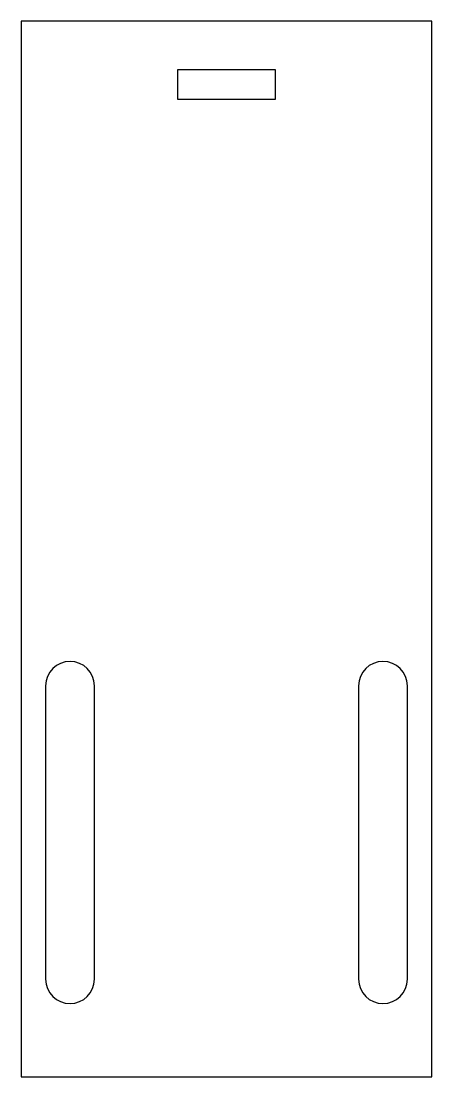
# Model space of a CAD drawing. Header units: millimetres. Extents: x -21 to 21, y -79 to 29.
import ezdxf

# ---------------------------------------------------------------- set-up
doc = ezdxf.new("R2010")
doc.units = ezdxf.units.MM

msp = doc.modelspace()

# ---------------------------------------------------------------- linework, layer by layer
at = {"color": 7, "linetype": 'Continuous', "lineweight": 25}
for p, q in [((-21, 29.09), (-21, -78.91)), ((21, 29.09), (-21, 29.09)), ((21, -78.91), (21, 29.09)), ((5, 24.09), (-5, 24.09)), ((-5, 24.09), (-5, 21.09)), ((5, 21.09), (5, 24.09)), ((-5, 21.09), (5, 21.09)), ((-18.5, -38.91), (-18.5, -68.91)), ((-13.5, -68.91), (-13.5, -38.91)), ((13.5, -38.91), (13.5, -68.91)), ((18.5, -68.91), (18.5, -38.91)), ((-21, -78.91), (21, -78.91))]:
    msp.add_line(p, q, dxfattribs=at)
for centre, start, end in [((-16, -38.91), 0, 180), ((16, -38.91), 0, 180), ((-16, -68.91), 180, 0), ((16, -68.91), 180, 0)]:
    msp.add_arc(centre, 2.5, start, end, dxfattribs=at)

doc.saveas('drawing.dxf')
